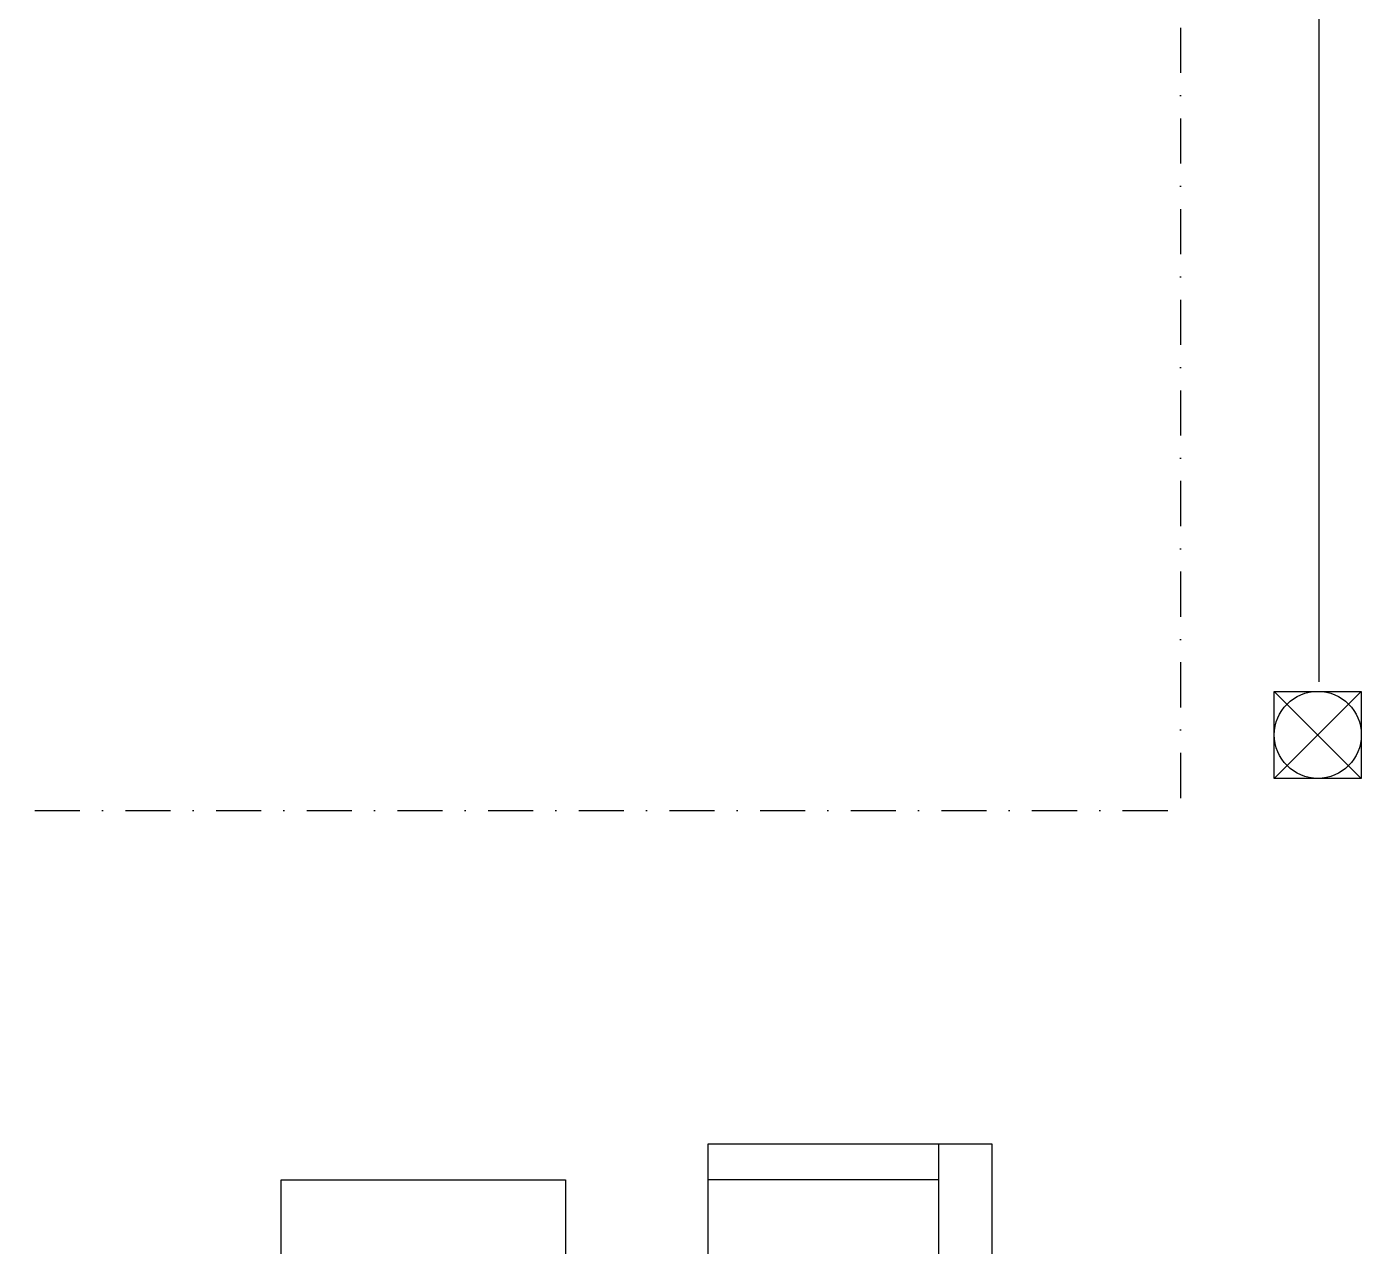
# Model space of a CAD drawing. Extents: x -3709 to 34975, y -230 to 8245.
# Drawn here: x 4089.3 to 4464.7, y 2669.4 to 3012.6 of the extents above; entities that cross this region are included whole.
import ezdxf

# ---------------------------------------------------------------- set-up
doc = ezdxf.new("R2010")
doc.units = 0
doc.linetypes.add('DASHDOT', pattern=[25.4, 12.7, -6.35, 0, -6.35])
doc.layers.get('0').update_dxf_attribs({"color": 9, "lineweight": 9})
for name, color, linetype, lineweight in [('05', 9, 'Continuous', 9), ('E-DUVAR TİPİ FLAŞÖR', 7, 'Continuous', 30), ('E-KABLO', 7, 'Continuous', 30)]:
    doc.layers.add(name, color=color, linetype=linetype, lineweight=lineweight)

# ---------------------------------------------------------------- blocks, each defined once
blk = doc.blocks.new('m-vw-sehpa')
at = {"lineweight": -3, "ltscale": 0.5}
blk.add_lwpolyline([(0, 0), (80, 0), (80, -80), (0, -80)], close=True, dxfattribs=at)
blk = doc.blocks.new('m-vw-tekli koltuk')
at = {"lineweight": -3, "ltscale": 0.5}
blk.add_lwpolyline([(-50, 0), (50, 0), (50, -80), (-50, -80)], close=True, dxfattribs=at)
for points in [[(-50, -15), (-50, -15), (50, -15)], [(-40, -15), (-40, -15), (-40, -80)], [(40, -15), (40, -15), (40, -80)]]:
    blk.add_lwpolyline(points, dxfattribs=at)
blk = doc.blocks.new('100_DUVAR TİPİ FLAŞÖR 085')
at = {"layer": 'E-DUVAR TİPİ FLAŞÖR', "color": 4}
blk.add_line((-1.224, 2.448), (1.224, 0), dxfattribs=at)
blk.add_lwpolyline([(-1.224, 0), (-1.224, 2.448), (1.224, 2.448), (1.224, 0)], close=True, dxfattribs=at)
blk.add_lwpolyline([(1.224, 2.448), (-1.224, 0)], dxfattribs=at)
blk.add_circle((0, 1.224), 1.224, dxfattribs=at)

msp = doc.modelspace()

# ---------------------------------------------------------------- linework, layer by layer
at = {"layer": 'E-KABLO', "color": 6, "linetype": 'DASHDOT'}
for p in [(4413.81, 3241.76), (3989.53, 2792.09)]:
    msp.add_line(p, (4413.81, 2792.09), dxfattribs=at)
at = {"layer": 'E-KABLO', "color": 5, "linetype": 'Continuous'}
msp.add_line((4452.76, 2828.26), (4452.76, 3072.3), dxfattribs=at)

# ---------------------------------------------------------------- block references
at = {"layer": '05', "lineweight": -3, "xscale": -1, "rotation": 270}
msp.add_blockref('m-vw-tekli koltuk', (4360.84, 2648.19), dxfattribs=at)
at = {"layer": '05', "lineweight": -3, "rotation": 90}
msp.add_blockref('m-vw-sehpa', (4160.84, 2608.19), dxfattribs=at)
at = {"layer": 'E-DUVAR TİPİ FLAŞÖR', "xscale": 10, "yscale": 10, "zscale": 10, "rotation": 90}
msp.add_blockref('100_DUVAR TİPİ FLAŞÖR 085', (4464.66, 2813.34), dxfattribs=at)

doc.saveas('drawing.dxf')
